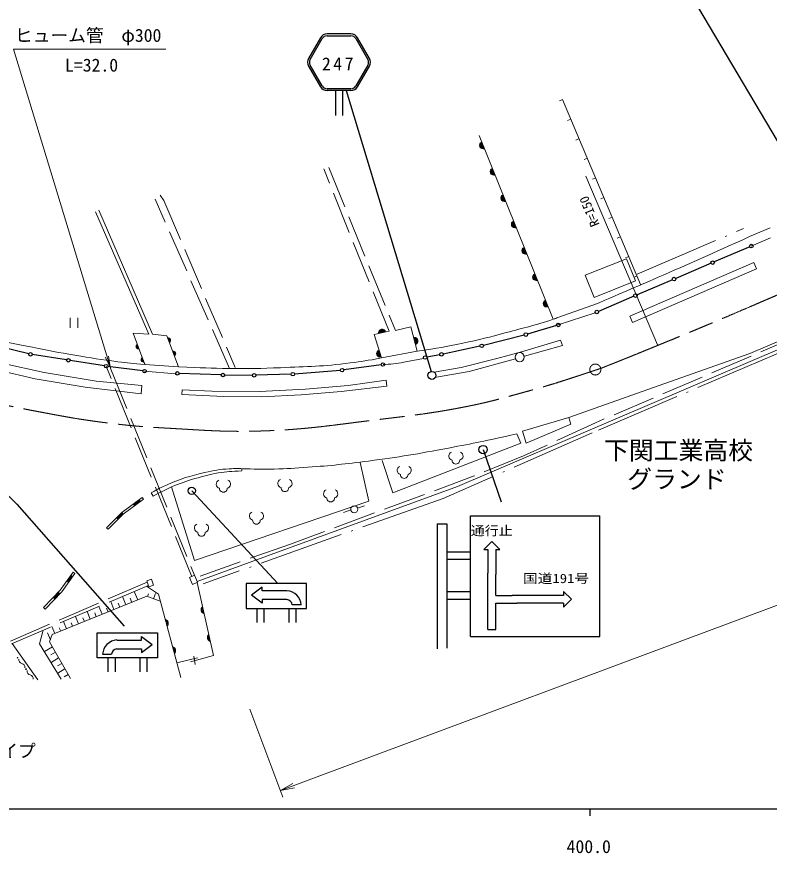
# Model space of a CAD drawing. Units: millimetres, scale not verified. Extents: x 40000 to 680000, y 20000 to 380000.
# Drawn here: x 387245 to 493281, y 198715 to 316594 of the extents above; entities that cross this region are included whole.
import ezdxf
from ezdxf.enums import TextEntityAlignment as Align

# ---------------------------------------------------------------- set-up
doc = ezdxf.new("R2010")
doc.units = ezdxf.units.MM
doc.header["$LTSCALE"] = 1000
for name, pattern in [('CHAIN', [18.5, 12, -1.5, 3.5, -1.5]), ('DASHED', [7.5, 6, -1.5]), ('LONG_DASHED_DOTTED', [15.25, 12, -1.5, 0.25, -1.5])]:
    doc.linetypes.add(name, pattern=pattern)
for name, color, linetype, lineweight in [('M-BMK', 2, 'CHAIN', 13), ('M-STR-HTXT', 7, 'Continuous', 13), ('M-STR-STRC', 7, 'Continuous', 25), ('M-TTL-BAND', 7, 'Continuous', 25), ('M-WORK', 1, 'Continuous', 13)]:
    doc.layers.add(name, color=color, linetype=linetype, lineweight=lineweight)
doc.styles.add('ＭＳ ゴシック', font='')
doc.styles.get('ＭＳ ゴシック').set_extended_font_data('MS Gothic')

# ---------------------------------------------------------------- blocks, each defined once
blk = doc.blocks.new('open_arrow')
at = {"color": 0, "linetype": 'Continuous', "lineweight": -2}
blk.add_lwpolyline([(7.5, 1.25), (0, 0), (7.5, -1.25)], dxfattribs=at)

msp = doc.modelspace()

# ---------------------------------------------------------------- linework, layer by layer
at = {"layer": 'M-BMK'}
msp.add_circle((468773, 266882), 774, dxfattribs=at)
for points, knots in [([(469531, 267038), (473665, 268680), (474720, 269116), (478037, 270470), (486291, 273839), (490855, 275868), (499053, 279371), (504815, 281834), (508054, 283189), (513794, 285704), (520719, 288738), (524550, 290548), (531490, 293549), (535533, 295298), (537844, 296168), (541904, 297877), (549363, 301017), (551711, 302079), (560911, 306127)], [0, 0, 0, 0, 1, 1, 1, 2, 2, 2, 3, 3, 3, 4, 4, 4, 5, 5, 5, 6, 6, 6, 6]), ([(370303, 265925), (373649, 264902), (374570, 264657), (377324, 263915), (382631, 262486), (385645, 261819), (391045, 260801), (394798, 260094), (396910, 259725), (400703, 259271), (403947, 258882), (405778, 258770), (409041, 258585), (413920, 258308), (416662, 258067), (421548, 258215), (427985, 258411), (431566, 259023), (437960, 259799), (443091, 260421), (445981, 260731), (451047, 261751), (454129, 262372), (455820, 262886), (458852, 263715), (463065, 264869), (464443, 265356), (469531, 267038)], [0, 0, 0, 0, 1, 1, 1, 2, 2, 2, 3, 3, 3, 4, 4, 4, 5, 5, 5, 6, 6, 6, 7, 7, 7, 8, 8, 8, 9, 9, 9, 9])]:
    msp.add_open_spline(points, degree=3, knots=knots, dxfattribs=at)
at = {"layer": 'M-STR-HTXT'}
for p, q in [((477550, 270377), (467418, 294124)), ((424398, 207537), (577123, 264581)), ((420102, 219038), (424748, 206600))]:
    msp.add_line(p, q, dxfattribs=at)
msp.add_lwpolyline([(400396, 267243), (386790, 312004), (408240, 312004)], dxfattribs=at)
at = {"layer": 'M-STR-STRC'}
for p, q in [((479684, 323938), (501628, 286830)), ((430044, 313638), (428355, 310712)), ((434344, 314170), (430965, 314170)), ((430965, 313904), (434344, 313904)), ((436955, 310712), (435265, 313638)), ((428585, 310579), (430274, 313505)), ((435035, 313505), (436724, 310579)), ((428355, 309648), (430044, 306722)), ((430274, 306855), (428585, 309781)), ((436724, 309781), (435035, 306855)), ((435265, 306722), (436955, 309648)), ((434344, 306456), (430965, 306456)), ((434344, 306190), (430965, 306190)), ((432155, 306190), (432155, 302690)), ((433155, 306190), (433155, 302690)), ((433672, 306190), (445618, 266600)), ((490523, 284174), (485539, 282047)), ((485079, 281851), (480096, 279724)), ((479636, 279527), (474652, 277400)), ((474192, 277204), (469209, 275077)), ((463317, 273087), (459218, 271877)), ((458736, 271744), (453005, 270273)), ((388935, 269076), (382618, 270666)), ((452518, 270159), (447331, 269066)), ((394267, 268225), (389425, 268976)), ((446841, 268967), (445033, 268617)), ((399604, 267397), (394761, 268148)), ((405020, 266678), (400099, 267326)), ((432835, 266766), (426391, 266244)), ((438606, 267550), (433332, 266821)), ((416065, 266115), (410114, 266332)), ((420450, 266062), (416564, 266104)), ((425892, 266216), (420950, 266067)), ((452949, 255588), (455482, 248239)), ((380822, 254341), (387260, 247902)), ((411905, 249802), (424043, 236713)), ((387260, 247902), (402406, 230699)), ((451201, 229256), (451201, 246287)), ((451201, 246287), (469393, 246287)), ((469393, 229256), (469393, 246287)), ((446497, 245132), (447841, 245132)), ((446497, 245132), (446497, 227543)), ((447841, 245132), (447841, 227623)), ((454185, 242643), (453065, 241523)), ((455305, 241523), (454185, 242643)), ((447841, 241212), (451201, 241212)), ((453065, 241523), (453625, 241523)), ((453625, 241523), (453624, 238207)), ((454745, 241523), (454745, 238008)), ((454745, 241523), (455305, 241523)), ((451201, 240092), (447841, 240092)), ((453634, 230224), (453624, 238207)), ((454745, 235061), (454745, 238008)), ((428074, 236713), (419574, 236713)), ((419574, 236713), (419574, 233213)), ((421824, 236213), (420324, 235088)), ((421824, 235713), (421824, 236213)), ((428074, 233213), (428074, 236713)), ((421824, 233963), (420324, 235088)), ((425324, 235713), (421824, 235713)), ((447841, 235612), (451201, 235612)), ((454745, 235061), (457076, 235061)), ((464274, 235061), (457076, 235061)), ((465394, 234501), (464274, 235621)), ((464274, 235621), (464274, 235061)), ((425324, 234463), (421824, 234463)), ((421824, 234463), (421824, 233963)), ((427324, 233713), (426074, 233713)), ((451201, 234492), (447841, 234492)), ((454745, 230225), (454745, 233941)), ((454745, 233941), (457718, 233941)), ((464274, 233941), (457718, 233941)), ((464274, 233381), (465394, 234501)), ((464274, 233941), (464274, 233381)), ((419574, 233213), (428074, 233213)), ((421074, 233213), (421074, 231213)), ((422074, 233213), (422074, 231213)), ((425574, 233213), (425574, 231213)), ((426574, 233213), (426574, 231213)), ((453634, 230224), (454745, 230225)), ((398592, 229767), (407092, 229767)), ((398592, 226267), (398592, 229767)), ((401342, 228767), (404842, 228767)), ((404842, 228767), (404842, 229267)), ((404842, 229267), (406342, 228142)), ((407092, 229767), (407092, 226267)), ((451201, 229256), (469393, 229256)), ((401342, 227517), (404842, 227517)), ((404842, 227017), (406342, 228142)), ((404842, 227517), (404842, 227017)), ((399342, 226767), (400592, 226767)), ((407092, 226267), (398592, 226267)), ((400092, 226267), (400092, 224267)), ((401092, 226267), (401092, 224267)), ((404592, 226267), (404592, 224267)), ((405592, 226267), (405592, 224267))]:
    msp.add_line(p, q, dxfattribs=at)
for centre, radius in [((490753, 284272), 250), ((485309, 281949), 250), ((479866, 279625), 250), ((474422, 277302), 250), ((468979, 274979), 250), ((463557, 273158), 250), ((458978, 271806), 250), ((452762, 270211), 250), ((389178, 269015), 250), ((444788, 268569), 250), ((447087, 269015), 250), ((394514, 268186), 250), ((399851, 267358), 250), ((438854, 267584), 250), ((405267, 266646), 250), ((409864, 266341), 250), ((426142, 266224), 250), ((433084, 266786), 250), ((445745, 266049), 565), ((416314, 266106), 250), ((420700, 266059), 250), ((452949, 255588), 598), ((411905, 249802), 515)]:
    msp.add_circle(centre, radius, dxfattribs=at)
for centre, radius, start, end in [((430965, 313106), 1064, 90, 150), ((430965, 313106), 798, 90, 150), ((434344, 313106), 1064, 30, 90), ((434344, 313106), 798, 30, 90), ((429276, 310180), 1064, 150, 210), ((429276, 310180), 798, 150, 210), ((436033, 310180), 798, 330, 30.00002), ((436033, 310180), 1064, 330, 30), ((430965, 307254), 1064, 210, 270), ((430965, 307254), 798, 210, 270), ((434344, 307254), 798, 270, 330), ((434344, 307254), 1064, 270, 330), ((425199, 233588), 2129, 3.36646, 86.63354), ((425199, 233588), 884, 8.1301, 81.8699), ((401467, 226642), 2129, 93.36646, 176.63354), ((401467, 226642), 884, 98.1301, 171.8699)]:
    msp.add_arc(centre, radius, start, end, dxfattribs=at)
at = {"layer": 'M-TTL-BAND'}
for p, q in [((40000, 205000), (579000, 205000)), ((468000, 205000), (468000, 204000))]:
    msp.add_line(p, q, dxfattribs=at)
at = {"layer": 'M-WORK'}
for p, q in [((464166, 304942), (463705, 304748)), ((464166, 304942), (475158, 278853)), ((465331, 302177), (464870, 301983)), ((452406, 299858), (462816, 273961)), ((466496, 299413), (466035, 299218)), ((467660, 296648), (467200, 296454)), ((468825, 293883), (468364, 293689)), ((469990, 291119), (469529, 290925)), ((405852, 271872), (398364, 289096)), ((406384, 271840), (398794, 289328)), ((471155, 288354), (470694, 288160)), ((472320, 285589), (471859, 285395)), ((473485, 282825), (473024, 282631)), ((474649, 280060), (474189, 279866)), ((394793, 274154), (394793, 272754)), ((395843, 272754), (395843, 274154)), ((490564, 269149), (503510, 274638)), ((403663, 271981), (405314, 267583)), ((410052, 267278), (408401, 271621)), ((463867, 271019), (458379, 269377)), ((458801, 268767), (464149, 270252)), ((464149, 270252), (463867, 271019)), ((495099, 269920), (449347, 250391)), ((458379, 269377), (454908, 268454)), ((477617, 264576), (490564, 269149)), ((385152, 267794), (391109, 266457)), ((444553, 268452), (441786, 267912)), ((454908, 268454), (449873, 267188)), ((451014, 266625), (457534, 268376)), ((389843, 265565), (384073, 266902)), ((391109, 266457), (398451, 265260)), ((449873, 267188), (446042, 266515)), ((446104, 265749), (451014, 266625)), ((396903, 264393), (389843, 265565)), ((398451, 265260), (404877, 264651)), ((433931, 264641), (439294, 265376)), ((439294, 265376), (439403, 264516)), ((404783, 263478), (396903, 264393)), ((404877, 264651), (404783, 263478)), ((421468, 263797), (427926, 264094)), ((427926, 264094), (433931, 264641)), ((439403, 264516), (432945, 263781)), ((465022, 260143), (477617, 264576)), ((410492, 263359), (410570, 264031)), ((416418, 263077), (410492, 263359)), ((410570, 264031), (414729, 263812)), ((414729, 263812), (421468, 263797)), ((421719, 263015), (416418, 263077)), ((427316, 263327), (421719, 263015)), ((432945, 263781), (427316, 263327)), ((458513, 258208), (465022, 260143)), ((465022, 260143), (465303, 259158)), ((459006, 256519), (458513, 258208)), ((465303, 259158), (459006, 256519)), ((458267, 256484), (457700, 257818)), ((440254, 249483), (458267, 256484)), ((435645, 253775), (436877, 248322)), ((438741, 254057), (440254, 249483)), ((418967, 252583), (418979, 252914)), ((412285, 239984), (409046, 250332)), ((449347, 250391), (412660, 237030)), ((402033, 246721), (404910, 248832)), ((404910, 248832), (405088, 248590)), ((406195, 249515), (406481, 249037)), ((402229, 246493), (405088, 248590)), ((403677, 247927), (403854, 247685)), ((403712, 247878), (404519, 248470)), ((403748, 247830), (404554, 248422)), ((403783, 247782), (404590, 248373)), ((403819, 247733), (404625, 248325)), ((404661, 248276), (404483, 248518)), ((436877, 248322), (412285, 239984)), ((435281, 247321), (436224, 247676)), ((399907, 244594), (402033, 246721)), ((400119, 244382), (402229, 246493)), ((401364, 245966), (402073, 246675)), ((402112, 246630), (401406, 245924)), ((401448, 245881), (402151, 246584)), ((402190, 246538), (401491, 245839)), ((402064, 246744), (402242, 246502)), ((402100, 246695), (402073, 246675)), ((402112, 246630), (402135, 246647)), ((402171, 246599), (402151, 246584)), ((402190, 246538), (402206, 246550)), ((434302, 247090), (433299, 246746)), ((401321, 246009), (401533, 245797)), ((399907, 244594), (400119, 244382)), ((393349, 235770), (395179, 238318)), ((393581, 235578), (395423, 238143)), ((395179, 238318), (395423, 238143)), ((394298, 237091), (394542, 236916)), ((394347, 237056), (394930, 237869)), ((394396, 237021), (394979, 237834)), ((394444, 236986), (395027, 237799)), ((394493, 236951), (395076, 237764)), ((395125, 237729), (394881, 237904)), ((391020, 233330), (393349, 235770)), ((405536, 236338), (407231, 235213)), ((412646, 236857), (414968, 226584)), ((391237, 233123), (393581, 235578)), ((392253, 229545), (405559, 234923)), ((392401, 234777), (392618, 234570)), ((392444, 234735), (393135, 235458)), ((392488, 234694), (393178, 235417)), ((392531, 234652), (393222, 235376)), ((392575, 234611), (393265, 235334)), ((393309, 235293), (393092, 235500)), ((402618, 233734), (402140, 234894)), ((403452, 234072), (403211, 234658)), ((404287, 234409), (403797, 235598)), ((405559, 234923), (407436, 234235)), ((405651, 234890), (405814, 235295)), ((406497, 234580), (406790, 235310)), ((410347, 223465), (407231, 235213)), ((399280, 232385), (398827, 233485)), ((400949, 233060), (400484, 234189)), ((401783, 233397), (401550, 233963)), ((391020, 233330), (391237, 233123)), ((397611, 231711), (397171, 232780)), ((398445, 232047), (398230, 232573)), ((400115, 232722), (399890, 233268)), ((394274, 230361), (393858, 231371)), ((395108, 230699), (394909, 231183)), ((395943, 231036), (395514, 232076)), ((396777, 231373), (396569, 231878)), ((392605, 229687), (392201, 230667)), ((393439, 230024), (393248, 230488)), ((391991, 228813), (391588, 229793)), ((391878, 228497), (392253, 229545)), ((386590, 228280), (390205, 223134)), ((392262, 227823), (391137, 227143)), ((394817, 223337), (391878, 228497)), ((392707, 227041), (392069, 226655)), ((414968, 226584), (411715, 225693)), ((412184, 226491), (412403, 225334)), ((393153, 226259), (392084, 225612)), ((393599, 225476), (393008, 225119)), ((409797, 225538), (412732, 226256)), ((394044, 224694), (393030, 224081)), ((394490, 223912), (393948, 223584))]:
    msp.add_line(p, q, dxfattribs=at)
at = {"layer": 'M-WORK', "linetype": 'DASHED'}
for p, q in [((439706, 272270), (430502, 295144)), ((431205, 295355), (440602, 272362)), ((417227, 267036), (406733, 290909)), ((500317, 289826), (490501, 285604)), ((500346, 288447), (490753, 284272)), ((468442, 275929), (463356, 274149)), ((468748, 274878), (463557, 273158)), ((403663, 271981), (405852, 271872)), ((408401, 271621), (406384, 271840)), ((443662, 269459), (438649, 268509)), ((410052, 267278), (409886, 267609)), ((409606, 266294), (405267, 266646)), ((405314, 267583), (410052, 267278)), ((405810, 236455), (383307, 226884)), ((405637, 236929), (383338, 227286))]:
    msp.add_line(p, q, dxfattribs=at)
at = {"layer": 'M-WORK', "linetype": 'LONG_DASHED_DOTTED'}
msp.add_line((474650, 280332), (489637, 286735), dxfattribs=at)
at = {"layer": 'M-WORK', "linetype": 'DASHED'}
for points in [[(407472, 291472), (407965, 290698), (418026, 267162)], [(532087, 286474), (468784, 259383), (458671, 254718), (451721, 251888), (425798, 242290), (412508, 237555)], [(411892, 237709), (411856, 237804), (399851, 267358)], [(400396, 267243), (400521, 266930), (412279, 237882)], [(390969, 230143), (390455, 228247), (393488, 223259)]]:
    msp.add_lwpolyline(points, dxfattribs=at)
at = {"layer": 'M-WORK', "linetype": 'LONG_DASHED_DOTTED'}
msp.add_lwpolyline([(533275, 286010), (494262, 269068), (468317, 257946), (447340, 248729), (413513, 236679)], dxfattribs=at)
at = {"layer": 'M-WORK'}
for points in [[(468610, 277053), (474411, 279367), (473161, 282501), (467360, 280186)], [(473625, 274422), (491093, 281968), (491486, 281059), (474018, 273512)], [(405578, 237090), (406235, 237329), (406533, 236515), (405876, 236275)], [(411575, 237567), (412279, 237882), (412719, 236898), (412015, 236583)]]:
    msp.add_lwpolyline(points, close=True, dxfattribs=at)
for points in [[(443662, 269459), (442765, 272889), (440602, 272362)], [(439706, 272270), (437594, 271834), (438649, 268509)]]:
    msp.add_lwpolyline(points, dxfattribs=at)
for centre, radius in [((458113, 268626), 642), ((434799, 247188), 500), ((387373, 226269), 50), ((388551, 224653), 50)]:
    msp.add_circle(centre, radius, dxfattribs=at)
for centre, radius, start, end in [((452966, 298466), 500, 111.89857, 291.89857), ((452966, 298466), 400, 111.89857, 291.89857), ((452966, 298466), 300, 111.89857, 291.89857), ((452966, 298466), 200, 111.89857, 291.89857), ((452966, 298466), 100, 111.89857, 291.89857), ((454458, 294755), 500, 111.89857, 291.89857), ((454458, 294755), 400, 111.89857, 291.89857), ((454458, 294755), 300, 111.89857, 291.89857), ((454458, 294755), 200, 111.89857, 291.89857), ((454458, 294755), 100, 111.89857, 291.89857), ((455950, 291044), 500, 111.89857, 291.89857), ((455950, 291044), 400, 111.89857, 291.89857), ((455950, 291044), 300, 111.89857, 291.89857), ((455950, 291044), 200, 111.89857, 291.89857), ((455950, 291044), 100, 111.89857, 291.89857), ((457442, 287332), 500, 111.89857, 291.89857), ((457442, 287332), 400, 111.89857, 291.89857), ((457442, 287332), 300, 111.89857, 291.89857), ((457442, 287332), 200, 111.89857, 291.89857), ((457442, 287332), 100, 111.89857, 291.89857), ((458933, 283621), 500, 111.89857, 291.89857), ((458933, 283621), 400, 111.89857, 291.89857), ((458933, 283621), 300, 111.89857, 291.89857), ((458933, 283621), 200, 111.89857, 291.89857), ((458933, 283621), 100, 111.89857, 291.89857), ((460425, 279909), 500, 111.89857, 291.89857), ((460425, 279909), 400, 111.89857, 291.89857), ((460425, 279909), 300, 111.89857, 291.89857), ((460425, 279909), 200, 111.89857, 291.89857), ((460425, 279909), 100, 111.89857, 291.89857), ((461917, 276198), 500, 111.89857, 291.89857), ((461917, 276198), 400, 111.89857, 291.89857), ((461917, 276198), 300, 111.89857, 291.89857), ((461917, 276198), 200, 111.89857, 291.89857), ((461917, 276198), 100, 111.89857, 291.89857), ((438726, 272068), 500, 11.65882, 191.65882), ((438726, 272068), 400, 11.65882, 191.65882), ((438726, 272068), 300, 11.65882, 191.65882), ((408580, 270997), 354, 299.61393, 102.01911), ((408580, 270997), 283, 301.83797, 99.79507), ((408580, 270997), 212, 305.5843, 96.04874), ((408580, 270997), 142, 313.29603, 88.33702), ((438726, 272068), 200, 11.65882, 191.65882), ((438726, 272068), 100, 11.65882, 191.65882), ((443283, 270910), 500, 284.65675, 104.65675), ((443283, 270910), 400, 284.65675, 104.65675), ((443283, 270910), 300, 284.65675, 104.65675), ((404417, 270128), 354, 119.37675, 281.78192), ((404417, 270128), 283, 121.60078, 279.55788), ((404417, 270128), 212, 125.34711, 275.81156), ((404417, 270128), 142, 133.05884, 268.09983), ((404417, 270128), 100, 143.3765, 257.78217), ((408580, 270997), 100, 323.61369, 78.01935), ((443283, 270910), 200, 284.65675, 104.65675), ((443283, 270910), 100, 284.65675, 104.65675), ((409291, 269128), 354, 299.61393, 102.01911), ((409291, 269128), 283, 301.83797, 99.79507), ((409291, 269128), 212, 305.5843, 96.04874), ((409291, 269128), 142, 313.29603, 88.33702), ((409291, 269128), 100, 323.61369, 78.01935), ((438454, 269124), 500, 107.61258, 287.61258), ((438454, 269124), 400, 107.61258, 287.61258), ((438454, 269124), 300, 107.61258, 287.61258), ((438454, 269124), 200, 107.61258, 287.61258), ((438454, 269124), 100, 107.61258, 287.61258), ((405120, 268255), 354, 119.37675, 281.78192), ((405120, 268255), 283, 121.60078, 279.55788), ((405120, 268255), 212, 125.34711, 275.81156), ((405120, 268255), 142, 133.05884, 268.09983), ((405120, 268255), 100, 143.3765, 257.78217), ((438297, 285814), 18238, 271.75146, 281.02953), ((448731, 254699), 599, 113.44836, 257.2818), ((449534, 254699), 599, 282.7182, 66.55164), ((449133, 254083), 534, 176.52859, 3.47129), ((441445, 252682), 599, 113.44836, 257.2818), ((442248, 252682), 599, 282.7182, 66.55164), ((415958, 250743), 599, 113.44836, 257.2818), ((416761, 250743), 599, 282.7182, 66.55164), ((424636, 250821), 599, 113.44836, 257.2818), ((425439, 250821), 599, 282.7182, 66.55164), ((441846, 252066), 534, 176.52859, 3.47129), ((416359, 250127), 534, 176.52859, 3.47129), ((425037, 250205), 534, 176.52859, 3.47129), ((431078, 249383), 599, 113.44836, 257.2818), ((431881, 249383), 599, 282.7182, 66.55164), ((431480, 248766), 534, 176.52859, 3.47129), ((420617, 246240), 599, 113.44836, 257.2818), ((421420, 246240), 599, 282.7182, 66.55164), ((421019, 245623), 534, 176.52859, 3.47129), ((412879, 244535), 599, 113.44836, 257.2818), ((413682, 244535), 599, 282.7182, 66.55164), ((413280, 243919), 534, 176.52859, 3.47129), ((413787, 233015), 567, 130.80889, 254.66391), ((413787, 233015), 453, 138.76828, 246.70452), ((413787, 233015), 340, 154.39365, 231.07915), ((408038, 231129), 567, 312.92714, 76.78217), ((408038, 231129), 453, 320.88654, 68.82278), ((408038, 231129), 340, 336.51191, 53.19741), ((414669, 229113), 567, 130.80889, 254.66391), ((414669, 229113), 453, 138.76828, 246.70452), ((414669, 229113), 340, 154.39365, 231.07915), ((409064, 227263), 567, 312.92714, 76.78217), ((409064, 227263), 453, 320.88654, 68.82278), ((409064, 227263), 340, 336.51191, 53.19741), ((388059, 225996), 544, 172.46965, 259.67529), ((387864, 224926), 544, 352.46965, 79.67529), ((389237, 224379), 544, 172.46965, 259.67529), ((389042, 223310), 544, 352.46965, 79.67529)]:
    msp.add_arc(centre, radius, start, end, dxfattribs=at)
for points, knots in [([(468442, 275929), (473251, 277978), (474475, 278504), (478328, 280186), (483098, 282269), (484600, 282950), (490501, 285604)], [0, 0, 0, 0, 1, 1, 1, 2, 2, 2, 2]), ([(443662, 269459), (446737, 269930), (447590, 270058), (450081, 270584), (452489, 271092), (453826, 271441), (456202, 272085), (458794, 272787), (460275, 273092), (462816, 273961), (463027, 274033), (463099, 274054), (463356, 274149)], [0, 0, 0, 0, 1, 1, 1, 2, 2, 2, 3, 3, 3, 4, 4, 4, 4]), ([(379304, 272555), (381319, 271902), (381891, 271734), (383572, 271289), (385855, 270684), (387168, 270487), (389483, 270022), (391796, 269558), (393090, 269286), (395417, 268896), (397783, 268500), (399109, 268266), (401491, 267981), (402982, 267803), (403475, 267748), (405314, 267583)], [0, 0, 0, 0, 1, 1, 1, 2, 2, 2, 3, 3, 3, 4, 4, 4, 5, 5, 5, 5]), ([(410052, 267278), (413495, 267108), (414423, 267063), (417227, 267036), (420030, 267010), (421603, 267012), (424404, 267142), (428243, 267320), (430411, 267297), (434219, 267810), (435955, 268044), (436558, 268118), (438649, 268509)], [0, 0, 0, 0, 1, 1, 1, 2, 2, 2, 3, 3, 3, 4, 4, 4, 4]), ([(419493, 252892), (421428, 252838), (421959, 252829), (423539, 252857), (425383, 252890), (426415, 252967), (428253, 253103), (431601, 253351), (433473, 253552), (436803, 253983), (441221, 254554), (443682, 254989), (448061, 255812), (451840, 256523), (453080, 256788), (457700, 257818)], [0, 0, 0, 0, 1, 1, 1, 2, 2, 2, 3, 3, 3, 4, 4, 4, 5, 5, 5, 5]), ([(419493, 252892), (418424, 252939), (418093, 252933), (417197, 252886), (415827, 252812), (415057, 252686), (413724, 252362), (411617, 251850), (410421, 251536), (408446, 250641), (407551, 250234), (407217, 250088), (406195, 249515)], [0, 0, 0, 0, 1, 1, 1, 2, 2, 2, 3, 3, 3, 4, 4, 4, 4]), ([(406481, 249037), (407658, 249692), (408019, 249880), (409046, 250332), (410300, 250884), (411041, 251109), (412353, 251504), (413617, 251885), (414334, 252091), (415636, 252302), (416925, 252510), (417413, 252529), (418967, 252583)], [0, 0, 0, 0, 1, 1, 1, 2, 2, 2, 3, 3, 3, 4, 4, 4, 4])]:
    msp.add_open_spline(points, degree=3, knots=knots, dxfattribs=at)
msp.add_open_spline([(405314, 267583), (405279, 267703), (405279, 267703), (405244, 267823)], degree=3, dxfattribs=at)

# ---------------------------------------------------------------- block references
at = {"layer": 'M-STR-HTXT'}
for p, xscale, yscale, rotation in [((400396, 267243), 200, 200, 106.9), ((424398, 207537), 267, 267, 20.5)]:
    msp.add_blockref('open_arrow', p, dxfattribs=dict(at, xscale=xscale, yscale=yscale, rotation=rotation))

# ---------------------------------------------------------------- texts
at = {"layer": 'M-STR-HTXT', "style": 'ＭＳ ゴシック'}
for s, p in [('ヒューム管\u3000φ300', (386990, 312504)), ('L=32.0', (394052, 308310)), ('ガードパイプ', (374928, 211676))]:
    msp.add_text(s, height=1833, dxfattribs=at).set_placement(p, align=Align.BOTTOM_LEFT)
msp.add_text('R=150', height=1320, rotation=112.38, dxfattribs=at).set_placement((469761, 287480), align=Align.BOTTOM_LEFT)
at = {"layer": 'M-STR-STRC', "style": 'ＭＳ ゴシック'}
for s, width, p in [('通行止', 1.1, (454180, 243114)), ('国道191号', 1.15, (463242, 236387))]:
    msp.add_text(s, height=1320, dxfattribs=dict(at, width=width)).set_placement(p, align=Align.BOTTOM_CENTER)
at = {"layer": 'M-STR-STRC', "insert": (432646, 309943), "char_height": 1833, "attachment_point": 5, "style": 'ＭＳ ゴシック'}
msp.add_mtext('\\T1.28;247', dxfattribs=at)
at = {"layer": 'M-TTL-BAND', "style": 'ＭＳ ゴシック'}
msp.add_text('400.0', height=1833, dxfattribs=at).set_placement((467844, 198195), align=Align.BOTTOM_CENTER)
at = {"layer": 'M-WORK', "style": 'ＭＳ ゴシック'}
for s, p in [('下関工業高校', (469997, 253431)), ('グランド', (473269, 249385))]:
    msp.add_text(s, height=2566, dxfattribs=at).set_placement(p, align=Align.BOTTOM_LEFT)

doc.saveas('drawing.dxf')
